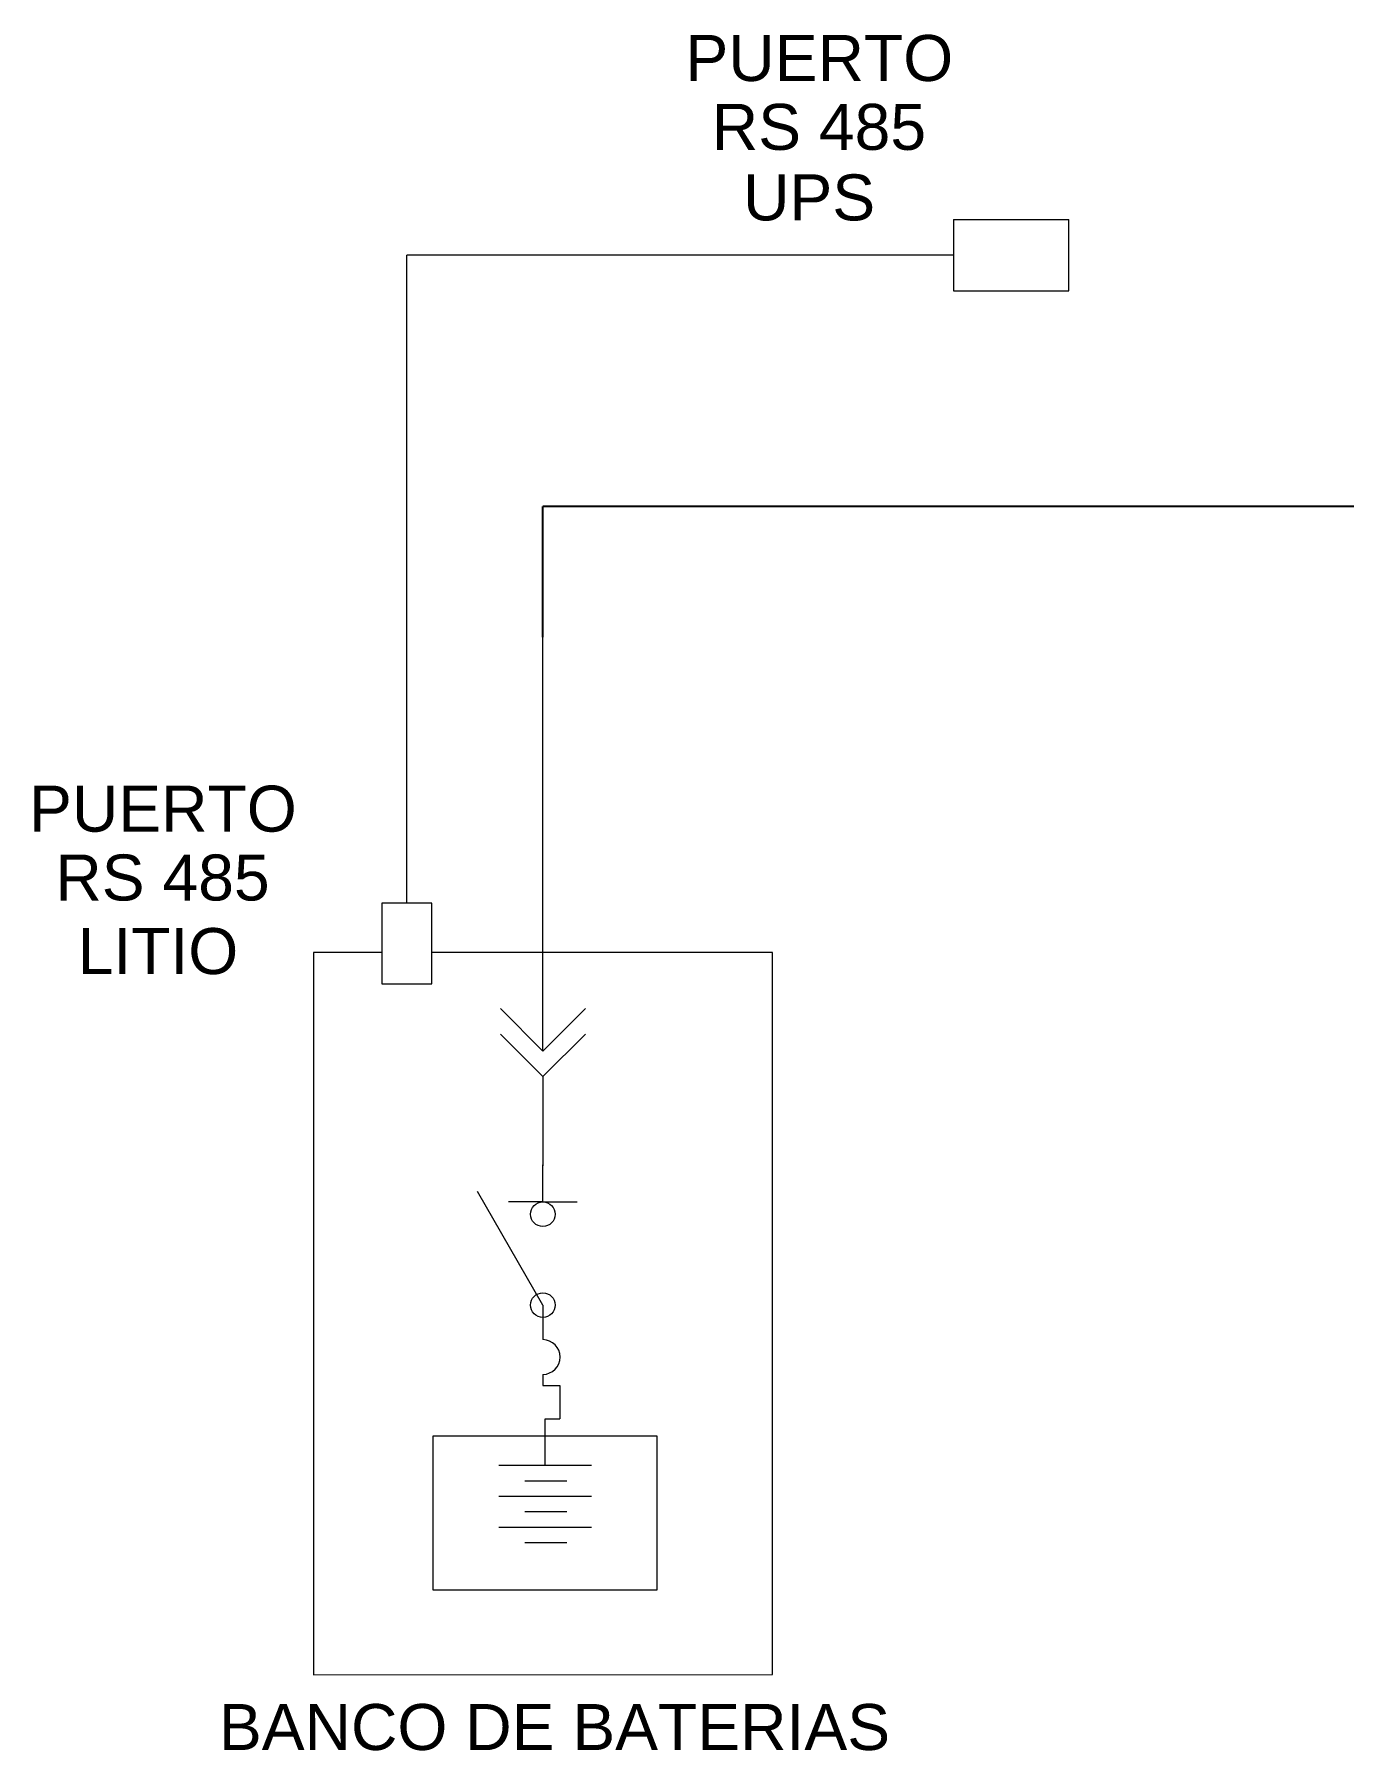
# Model space of a CAD drawing. Header units: millimetres. Extents: x -27.6 to 44.1, y -64.1 to 29.2.
import ezdxf

# ---------------------------------------------------------------- set-up
doc = ezdxf.new("R2010")
doc.units = ezdxf.units.MM
doc.styles.get("Standard").update_dxf_attribs({"font": 'arial.ttf'})

msp = doc.modelspace()

# ---------------------------------------------------------------- linework, layer by layer
at = {"lineweight": 18}
for p, q in [((22.313, 19.154), (28.581, 19.154)), ((22.313, 17.22), (-7.402, 17.22))]:
    msp.add_line(p, q, dxfattribs=at)
at = {"color": 7, "lineweight": 18}
msp.add_line((-7.402, -18.005), (-7.402, 17.22), dxfattribs=at)
at = {"color": 7}
for p, q in [((0, 0), (0, 3.549)), ((44.067, 3.549), (0, 3.549)), ((0, -3.549), (0, 0))]:
    msp.add_line(p, q, dxfattribs=at)
at = {"color": 7, "linetype": 'ByBlock', "lineweight": 18, "transparency": 16777216}
msp.add_line((0, -26.038), (0, -3.549), dxfattribs=at)
at = {"color": 0, "linetype": 'ByBlock', "lineweight": 18, "transparency": 16777216}
for p, q in [((0, -26.038), (-2.313, -23.73)), ((0, -26.038), (2.317, -23.73)), ((0, -27.426), (-2.313, -25.117)), ((0, -27.426), (2.317, -25.117)), ((0, -27.426), (0, -32.276)), ((-0.003, -34.238), (-0.003, -32.213)), ((-0.003, -39.844), (-3.557, -33.673)), ((-0.003, -34.238), (-1.873, -34.238)), ((-0.003, -34.238), (1.868, -34.238)), ((-0.003, -39.844), (-0.003, -41.722)), ((-0.003, -43.611), (-0.003, -44.221)), ((-0.003, -44.221), (0.916, -44.221)), ((0.916, -44.221), (0.916, -46.027)), ((0.12, -46.027), (0.916, -46.027)), ((0.12, -48.551), (0.12, -46.027)), ((-2.4, -48.551), (2.639, -48.551)), ((-0.988, -49.391), (1.306, -49.391)), ((-2.4, -50.231), (2.639, -50.231)), ((-0.988, -51.07), (1.306, -51.07)), ((-2.4, -51.91), (2.639, -51.91)), ((-0.988, -52.75), (1.306, -52.75))]:
    msp.add_line(p, q, dxfattribs=at)
at = {"lineweight": 18}
msp.add_lwpolyline([(22.313, 19.154), (22.313, 15.286), (28.581, 15.286), (28.581, 19.154)], dxfattribs=at)
msp.add_lwpolyline([(-6.044, -18.005), (-8.751, -18.005), (-8.751, -22.392), (-6.044, -22.392)], close=True, dxfattribs=at)
at = {"color": 0, "linetype": 'ByBlock', "lineweight": 18, "transparency": 16777216}
for points in [[(-10.945, -20.678), (-12.473, -20.678), (-12.473, -59.93), (12.473, -59.912), (12.473, -20.678), (-6.044, -20.678)], [(-8.751, -20.678), (-10.945, -20.678)]]:
    msp.add_lwpolyline(points, dxfattribs=at)
msp.add_lwpolyline([(-5.961, -46.941), (6.2, -46.941), (6.2, -55.344), (-5.961, -55.344)], close=True, dxfattribs=at)
for centre in [(-0.003, -34.907), (-0.003, -39.844)]:
    msp.add_circle(centre, 0.669, dxfattribs=at)
msp.add_arc((-0.015, -42.666), 0.945, 270.73308, 89.26692, dxfattribs=at)

# ---------------------------------------------------------------- texts
at = {"color": 0, "lineweight": 18}
for s, p in [('PUERTO ', (7.748, 26.681)), ('RS 485', (9.178, 22.939)), ('UPS', (10.878, 19.105)), ('PUERTO ', (-27.931, -14.114)), ('RS 485', (-26.501, -17.856)), ('LITIO', (-25.292, -21.854)), ('BANCO DE BATERIAS', (-17.612, -64.024))]:
    msp.add_text(s, height=2.5, dxfattribs=at).set_placement(p)

doc.saveas('drawing.dxf')
